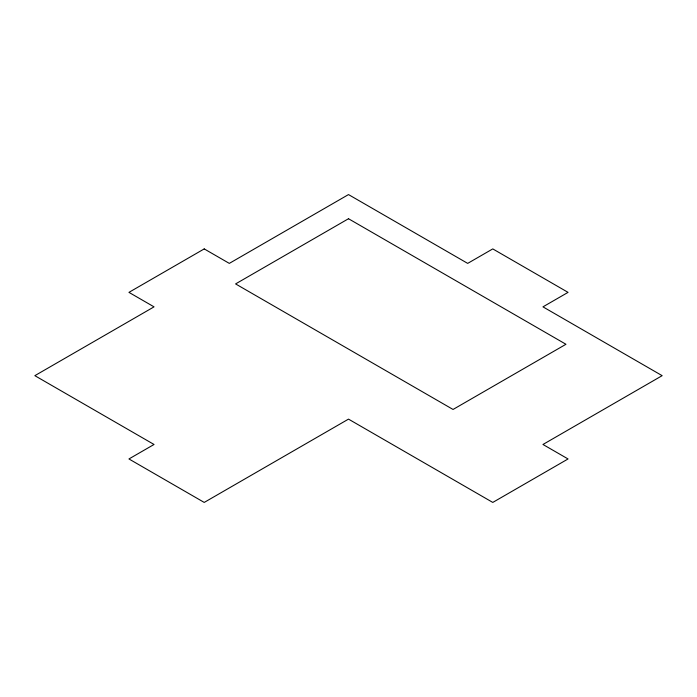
<?xml version="1.0" encoding="UTF-8"?>
<svg xmlns="http://www.w3.org/2000/svg" width="697" height="697" viewBox="0 0 697 697"><rect width="100%" height="100%" fill="white"/><g stroke="black" fill="none" stroke-linecap="round" stroke-linejoin="round"><path stroke-width="1.05" d="M204.221 248.907L128.945 292.365L154.037 306.854L34.85 375.666L154.037 444.477L128.945 458.957L204.221 502.424L348.5 419.124L492.779 502.424L568.055 458.957L542.963 444.477L662.15 375.666L542.963 306.854L568.055 292.365L492.779 248.907L467.687 263.388L348.5 194.576L229.313 263.388L204.221 248.907M348.5 218.727L235.586 283.914L453.05 409.461L565.964 344.274L348.5 218.727"/></g></svg>
